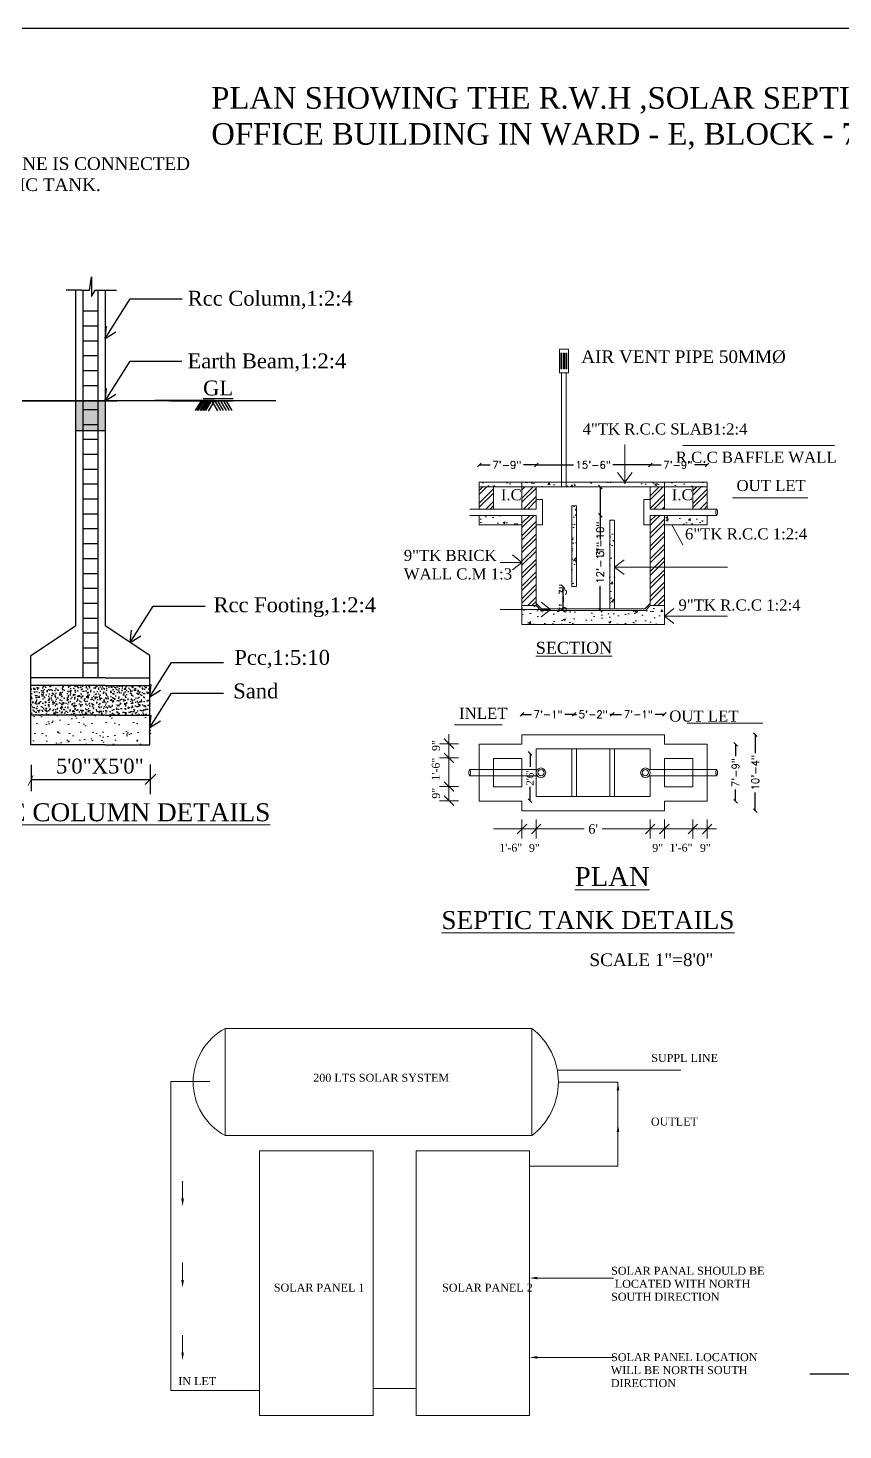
# Model space of a CAD drawing. Header units: metres. Extents: x 3520 to 17931, y 2577 to 6638.
# Drawn here: x 14519 to 15849, y 4352 to 6638 of the extents above; entities that cross this region are included whole.
import ezdxf

# ---------------------------------------------------------------- set-up
doc = ezdxf.new("R2010")
doc.units = ezdxf.units.M
doc.header["$MEASUREMENT"] = 0
doc.styles.add('ANAND', font='times.ttf')
doc.styles.get("Standard").update_dxf_attribs({"font": 'times.ttf'})
doc.styles.add('style106', font='romans.shx', dxfattribs={"height": 12})
doc.dimstyles.get("Standard").update_dxf_attribs({"dimtxt": 0.23, "dimasz": 0.18, "dimexe": 0.18, "dimexo": 0.0625, "dimgap": 0.09, "dimtad": 0, "dimzin": 0, "dimdsep": 46, "dimtxsty": 'Standard', "dimblk": 'OBLIQUE', "dimcen": 0.09, "dimse1": 1, "dimse2": 1, "dimadec": 0, "dimazin": 0, "dimtfac": 1, "dimtofl": 0, "dimtmove": 0, "dimatfit": 3, "dimldrblk": 'OBLIQUE', "dimfxl": 0, "dimtolj": 1, "dimtzin": 0, "dimarcsym": 0})
pattern_1 = [(50, (4726.293, 366.374), (37.03752, -3.24036), [3.87281, -42.60094]), (355, (4726.293, 366.374), (-7.16477, 38.84132), [3.09825, -34.08075]), (100.4514, (4729.38, 366.104), (29.87278, 35.60093), [3.29138, -36.20523]), (46.1842, (4726.293, 376.7), (55.10966, -8.54699), [5.80922, -63.9014]), (96.6356, (4730.886, 375.99), (48.26365, 50.301), [4.93708, -54.30783]), (351.1842, (4726.293, 376.7), (48.2636, 50.30105), [4.64737, -51.12112]), (21, (4731.457, 374.12), (30.82279, -20.79023), [3.87281, -42.60094]), (326, (4731.457, 374.12), (12.5642, 37.44494), [3.09825, -34.08075]), (71.4514, (4734.025, 372.387), (43.387, 16.65467), [3.29138, -36.20523]), (37.5, (4726.293, 366.374), (0.627905, 17.189806), [0, -33.66765, 0, -34.597125, 0, -34.209844]), (7.5, (4726.293, 366.374), (13.584253, 20.366435), [0, -19.725525, 0, -32.893087, 0, -13.03847]), (327.5, (4714.778, 366.374), (27.565256, -1.164677), [0, -12.909375, 0, -40.27725, 0, -53.444812]), (317.5, (4709.614, 366.374), (30.114276, 5.16917), [0, -16.78219, 0, -26.748225, 0, -37.95356])]

# ---------------------------------------------------------------- blocks, each defined once
blk = doc.blocks.new('_Oblique')
at = {"color": 0, "linetype": 'ByBlock', "lineweight": -2}
blk.add_line((-0.5, -0.5), (0.5, 0.5), dxfattribs=at)
blk = doc.blocks.new('*D8')
at = {"color": 7, "lineweight": -2, "ltscale": 0.125}
for p, q in [((15325, 5518.8), (15340.4, 5518.8)), ((15410.2, 5518.8), (15394.9, 5518.8))]:
    blk.add_line(p, q, dxfattribs=at)
at = {"layer": 'Defpoints', "color": 0, "ltscale": 0.125}
for p in [(15410.2, 5518.8), (15325, 5470), (15410.2, 5471)]:
    blk.add_point(p, dxfattribs=at)
at = {"color": 7, "lineweight": -2, "ltscale": 0.125, "xscale": 6, "yscale": 6, "zscale": 6, "rotation": 180}
blk.add_blockref('_Oblique', (15325, 5518.8), dxfattribs=at)
at = {"color": 7, "lineweight": -2, "ltscale": 0.125, "xscale": 6, "yscale": 6, "zscale": 6}
blk.add_blockref('_Oblique', (15410.2, 5518.8), dxfattribs=at)
at = {"color": 0, "lineweight": 20, "ltscale": 0.125, "insert": (15367.6, 5518.8), "char_height": 12, "attachment_point": 5, "style": 'style106'}
blk.add_mtext('\\A1;7\'-1"', dxfattribs=at)
blk = doc.blocks.new('*D9')
at = {"color": 7, "lineweight": -2, "ltscale": 0.125}
for p, q in [((15338.2, 5455.4), (15338.2, 5433)), ((15338.2, 5378), (15338.2, 5400.4))]:
    blk.add_line(p, q, dxfattribs=at)
at = {"layer": 'Defpoints', "color": 0, "ltscale": 0.125}
for p in [(15291.7, 5455.4), (15338.2, 5455.4), (15291.7, 5378)]:
    blk.add_point(p, dxfattribs=at)
at = {"color": 7, "lineweight": -2, "ltscale": 0.125, "xscale": 6, "yscale": 6, "zscale": 6}
for p, rotation in [((15338.2, 5455.4), 90), ((15338.2, 5378), 270)]:
    blk.add_blockref('_Oblique', p, dxfattribs=dict(at, rotation=rotation))
at = {"color": 0, "lineweight": 20, "ltscale": 0.125, "insert": (15338.2, 5416.7), "char_height": 12, "attachment_point": 5, "rotation": 90, "style": 'style106'}
blk.add_mtext('\\A1;{\\fTimes New Roman|b0|i0|c0|p18;2\'6"}', dxfattribs=at)
blk = doc.blocks.new('*D10')
at = {"color": 7, "lineweight": -2}
for p, q in [((15673.6, 5470), (15673.6, 5450.8)), ((15673.6, 5377.1), (15673.6, 5396.3))]:
    blk.add_line(p, q, dxfattribs=at)
at = {"layer": 'Defpoints', "color": 0}
for p in [(15627.1, 5470), (15673.6, 5470), (15627.1, 5377.1)]:
    blk.add_point(p, dxfattribs=at)
at = {"color": 7, "lineweight": -2, "xscale": 6, "yscale": 6, "zscale": 6}
for p, rotation in [((15673.6, 5470), 90), ((15673.6, 5377.1), 270)]:
    blk.add_blockref('_Oblique', p, dxfattribs=dict(at, rotation=rotation))
at = {"color": 0, "lineweight": 20, "insert": (15673.6, 5423.6), "char_height": 12, "attachment_point": 5, "rotation": 90, "style": 'style106'}
blk.add_mtext('\\A1;7\'-9"', dxfattribs=at)
blk = doc.blocks.new('*D11')
at = {"color": 7, "lineweight": -2, "ltscale": 0.125}
for p, q in [((15705.7, 5485.5), (15705.7, 5455.7)), ((15705.7, 5361.6), (15705.7, 5391.4))]:
    blk.add_line(p, q, dxfattribs=at)
at = {"layer": 'Defpoints', "color": 0, "ltscale": 0.125}
for p in [(15663.7, 5485.5), (15705.7, 5485.5), (15659.3, 5361.6)]:
    blk.add_point(p, dxfattribs=at)
at = {"color": 7, "lineweight": -2, "ltscale": 0.125, "xscale": 6, "yscale": 6, "zscale": 6}
for p, rotation in [((15705.7, 5485.5), 90), ((15705.7, 5361.6), 270)]:
    blk.add_blockref('_Oblique', p, dxfattribs=dict(at, rotation=rotation))
at = {"color": 0, "lineweight": 20, "ltscale": 0.125, "insert": (15705.7, 5423.6), "char_height": 12, "attachment_point": 5, "rotation": 90, "style": 'style106'}
blk.add_mtext('\\A1;10\'-4"', dxfattribs=at)
blk = doc.blocks.new('*D12')
at = {"color": 7, "lineweight": -2, "ltscale": 0.125}
for p, q in [((15472.2, 5518.8), (15487.5, 5518.8)), ((15557.4, 5518.8), (15542.1, 5518.8))]:
    blk.add_line(p, q, dxfattribs=at)
at = {"layer": 'Defpoints', "color": 0, "ltscale": 0.125}
for p in [(15557.4, 5518.8), (15472.2, 5471), (15557.4, 5470)]:
    blk.add_point(p, dxfattribs=at)
at = {"color": 7, "lineweight": -2, "ltscale": 0.125, "xscale": 6, "yscale": 6, "zscale": 6, "rotation": 180}
blk.add_blockref('_Oblique', (15472.2, 5518.8), dxfattribs=at)
at = {"color": 7, "lineweight": -2, "ltscale": 0.125, "xscale": 6, "yscale": 6, "zscale": 6}
blk.add_blockref('_Oblique', (15557.4, 5518.8), dxfattribs=at)
at = {"color": 0, "lineweight": 20, "ltscale": 0.125, "insert": (15514.8, 5518.8), "char_height": 12, "attachment_point": 5, "style": 'style106'}
blk.add_mtext('\\A1;7\'-1"', dxfattribs=at)
blk = doc.blocks.new('*D13')
at = {"color": 7, "lineweight": -2, "ltscale": 0.125}
for p, q in [((15410.2, 5518.8), (15413.9, 5518.8)), ((15472.2, 5518.8), (15468.5, 5518.8))]:
    blk.add_line(p, q, dxfattribs=at)
at = {"layer": 'Defpoints', "color": 0, "ltscale": 0.125}
for p in [(15472.2, 5518.8), (15410.2, 5471), (15472.2, 5471)]:
    blk.add_point(p, dxfattribs=at)
at = {"color": 7, "lineweight": -2, "ltscale": 0.125, "xscale": 6, "yscale": 6, "zscale": 6, "rotation": 180}
blk.add_blockref('_Oblique', (15410.2, 5518.8), dxfattribs=at)
at = {"color": 7, "lineweight": -2, "ltscale": 0.125, "xscale": 6, "yscale": 6, "zscale": 6}
blk.add_blockref('_Oblique', (15472.2, 5518.8), dxfattribs=at)
at = {"color": 0, "lineweight": 20, "ltscale": 0.125, "insert": (15441.2, 5518.8), "char_height": 12, "attachment_point": 5, "style": 'style106'}
blk.add_mtext('\\A1;5\'-2"', dxfattribs=at)
blk = doc.blocks.new('*D14')
at = {"color": 7, "lineweight": -2}
for p, q in [((15452.7, 5843.4), (15452.7, 5803.8)), ((15452.7, 5688.4), (15452.7, 5728))]:
    blk.add_line(p, q, dxfattribs=at)
at = {"layer": 'Defpoints', "color": 0}
for p in [(15500.5, 5843.4), (15452.7, 5688.4), (15500.5, 5688.4)]:
    blk.add_point(p, dxfattribs=at)
at = {"color": 7, "lineweight": -2, "xscale": 6, "yscale": 6, "zscale": 6}
for p, rotation in [((15452.7, 5843.4), 90), ((15452.7, 5688.4), 270)]:
    blk.add_blockref('_Oblique', p, dxfattribs=dict(at, rotation=rotation))
at = {"color": 0, "lineweight": 20, "insert": (15452.7, 5765.9), "char_height": 12, "attachment_point": 5, "rotation": 90, "style": 'style106'}
blk.add_mtext('\\A1;12\'-11"', dxfattribs=at)
blk = doc.blocks.new('*D15')
at = {"color": 7, "lineweight": -2}
blk.add_line((15391.9, 5727.2), (15391.9, 5688.4), dxfattribs=at)
at = {"layer": 'Defpoints', "color": 0}
for p in [(15433.3, 5727.2), (15391.9, 5688.4), (15433.3, 5688.4)]:
    blk.add_point(p, dxfattribs=at)
at = {"color": 7, "lineweight": -2, "xscale": 6, "yscale": 6, "zscale": 6}
for p, rotation in [((15391.9, 5727.2), 90), ((15391.9, 5688.4), 270)]:
    blk.add_blockref('_Oblique', p, dxfattribs=dict(at, rotation=rotation))
at = {"color": 0, "lineweight": 20, "insert": (15391.9, 5707.8), "char_height": 12, "attachment_point": 5, "rotation": 90, "style": 'style106'}
blk.add_mtext('\\A1;3\'-3"', dxfattribs=at)
blk = doc.blocks.new('*D16')
at = {"color": 7, "lineweight": -2}
for p, q in [((15348.3, 5925.7), (15409.1, 5925.7)), ((15534.2, 5925.7), (15473.4, 5925.7))]:
    blk.add_line(p, q, dxfattribs=at)
at = {"layer": 'Defpoints', "color": 0}
for p in [(15348.3, 5925.7), (15348.3, 5880.4), (15534.2, 5880.8)]:
    blk.add_point(p, dxfattribs=at)
at = {"color": 7, "lineweight": -2, "xscale": 6, "yscale": 6, "zscale": 6, "rotation": 180}
blk.add_blockref('_Oblique', (15348.3, 5925.7), dxfattribs=at)
at = {"color": 7, "lineweight": -2, "xscale": 6, "yscale": 6, "zscale": 6}
blk.add_blockref('_Oblique', (15534.2, 5925.7), dxfattribs=at)
at = {"color": 0, "lineweight": 20, "insert": (15441.2, 5925.7), "char_height": 12, "attachment_point": 5, "style": 'style106'}
blk.add_mtext('\\A1;15\'-6"', dxfattribs=at)
blk = doc.blocks.new('*D17')
at = {"color": 7, "lineweight": -2}
for p, q in [((15255.3, 5925.7), (15273.1, 5925.7)), ((15348.3, 5925.7), (15327.7, 5925.7))]:
    blk.add_line(p, q, dxfattribs=at)
at = {"layer": 'Defpoints', "color": 0}
for p in [(15348.3, 5925.7), (15255.3, 5880.4), (15348.3, 5880.4)]:
    blk.add_point(p, dxfattribs=at)
at = {"color": 7, "lineweight": -2, "xscale": 6, "yscale": 6, "zscale": 6, "rotation": 180}
blk.add_blockref('_Oblique', (15255.3, 5925.7), dxfattribs=at)
at = {"color": 7, "lineweight": -2, "xscale": 6, "yscale": 6, "zscale": 6}
blk.add_blockref('_Oblique', (15348.3, 5925.7), dxfattribs=at)
at = {"color": 0, "lineweight": 20, "insert": (15300.4, 5925.7), "char_height": 12, "attachment_point": 5, "style": 'style106'}
blk.add_mtext('\\A1;7\'-9"', dxfattribs=at)
blk = doc.blocks.new('*D18')
at = {"color": 7, "lineweight": -2}
for p, q in [((15452.7, 5889.8), (15452.7, 5843.4)), ((15452.7, 5843.4), (15452.7, 5837.4))]:
    blk.add_line(p, q, dxfattribs=at)
at = {"layer": 'Defpoints', "color": 0}
for p in [(15500.5, 5889.8), (15452.7, 5843.4), (15500.5, 5843.4)]:
    blk.add_point(p, dxfattribs=at)
at = {"color": 7, "lineweight": -2, "xscale": 6, "yscale": 6, "zscale": 6}
for p, rotation in [((15452.7, 5889.8), 90), ((15452.7, 5843.4), 270)]:
    blk.add_blockref('_Oblique', p, dxfattribs=dict(at, rotation=rotation))
at = {"color": 0, "lineweight": 20, "insert": (15452.7, 5804.4), "char_height": 12, "attachment_point": 5, "rotation": 90, "style": 'style106'}
blk.add_mtext('\\A1;3\'-10"', dxfattribs=at)
blk = doc.blocks.new('*D19')
at = {"color": 7, "lineweight": -2}
for p, q in [((15534.2, 5925.7), (15551.9, 5925.7)), ((15627.1, 5925.7), (15606.5, 5925.7))]:
    blk.add_line(p, q, dxfattribs=at)
at = {"layer": 'Defpoints', "color": 0}
for p in [(15627.1, 5925.7), (15534.2, 5880.4), (15627.1, 5880.4)]:
    blk.add_point(p, dxfattribs=at)
at = {"color": 7, "lineweight": -2, "xscale": 6, "yscale": 6, "zscale": 6, "rotation": 180}
blk.add_blockref('_Oblique', (15534.2, 5925.7), dxfattribs=at)
at = {"color": 7, "lineweight": -2, "xscale": 6, "yscale": 6, "zscale": 6}
blk.add_blockref('_Oblique', (15627.1, 5925.7), dxfattribs=at)
at = {"color": 0, "lineweight": 20, "insert": (15579.2, 5925.7), "char_height": 12, "attachment_point": 5, "style": 'style106'}
blk.add_mtext('\\A1;7\'-9"', dxfattribs=at)
blk = doc.blocks.new('A$C139554D6')
at = {"color": 7, "linetype": 'Continuous', "lineweight": 25}
for q in [(0, 8.4), (96, 8.4)]:
    blk.add_line((48, 8.4), q, dxfattribs=at)
at = {"linetype": 'Continuous'}
for p, q in [((38.7, 8.4), (33.9, 0.4)), ((41, 8.4), (36.2, 0.4)), ((43.3, 8.4), (38.5, 0.4)), ((45.7, 8.4), (40.9, 0.4)), ((48, 8.4), (43, 0)), ((45.7, 8.4), (50.6, 0.1)), ((48, 8.4), (52.8, 0.4)), ((50.3, 8.4), (55.1, 0.4)), ((52.7, 8.4), (57.5, 0.4)), ((55, 8.4), (59.8, 0.4)), ((57.3, 8.4), (62.1, 0.4))]:
    blk.add_line(p, q, dxfattribs=at)
at = {"color": 6}
blk.add_text('%%UGL', height=12, dxfattribs=at).set_placement((38.9, 12.6))

msp = doc.modelspace()

# ---------------------------------------------------------------- hatches: boundary and pattern name
at = {"linetype": 'Continuous'}
msp.add_hatch(color=0, dxfattribs=at).paths.add_polyline_path([(14596.69, 5981.809), (14645.29, 5981.809), (14645.29, 6030.436), (14596.69, 6030.436)])
at = {"lineweight": 20}
h = msp.add_hatch(dxfattribs=at)
h.set_pattern_fill('AR-CONC', color=0, scale=5.16375, style=0)
h.set_pattern_definition(pattern_1)
h.paths.add_polyline_path([(15557.41, 5696.189), (15534.173, 5696.189), (15526.427, 5688.443), (15356.023, 5688.443), (15354.717, 5689.749), (15325.041, 5689.749), (15325.041, 5665.206), (15557.41, 5665.206)])
h.paths.add_polyline_path([(15348.278, 5696.189), (15325.041, 5696.189), (15325.041, 5689.749), (15354.717, 5689.749)], flags=17)
h.paths.add_polyline_path([(15325.041, 5843.355), (15255.33, 5843.355), (15255.33, 5827.864), (15325.041, 5827.864)])
h.paths.add_polyline_path([(15414.116, 5858.847), (15406.37, 5858.847), (15406.37, 5727.171), (15414.116, 5727.171)])
h.paths.add_polyline_path([(15476.081, 5835.61), (15468.335, 5835.61), (15468.335, 5691.025), (15476.081, 5691.025)])
h.paths.add_polyline_path([(15557.41, 5897.575), (15397.333, 5897.575), (15397.333, 5889.829), (15557.41, 5889.829)])
h.paths.add_polyline_path([(15627.12, 5897.575), (15557.41, 5897.575), (15557.41, 5889.829), (15627.12, 5889.829)])
h.paths.add_polyline_path([(15325.041, 5897.575), (15255.33, 5897.575), (15255.33, 5889.829), (15325.041, 5889.829)])
h.paths.add_polyline_path([(15389.588, 5897.575), (15325.041, 5897.575), (15325.041, 5889.829), (15389.588, 5889.829)])
h = msp.add_hatch(dxfattribs=at)
h.set_pattern_fill('ANSI32', color=0, scale=38.728125, style=0)
h.set_pattern_definition([(45, (4726.293, 366.374), (-10.269345, 10.269345), []), (45, (4733.14, 366.374), (-10.269345, 10.269345), [])])
h.paths.add_polyline_path([(15557.41, 5758.732), (15534.173, 5758.732), (15534.173, 5696.189), (15557.41, 5696.189)])
h.paths.add_polyline_path([(15557.41, 5843.355), (15534.173, 5843.355), (15534.173, 5758.732), (15557.41, 5758.732)])
h.paths.add_polyline_path([(15534.173, 5853.683), (15557.41, 5853.683), (15557.41, 5889.829), (15534.173, 5889.829)])
h.paths.add_polyline_path([(15603.883, 5853.683), (15627.12, 5853.683), (15627.12, 5889.829), (15603.883, 5889.829)])
h.paths.add_polyline_path([(15325.041, 5853.683), (15348.278, 5853.683), (15348.278, 5889.829), (15325.041, 5889.829)])
h.paths.add_polyline_path([(15348.278, 5843.355), (15325.041, 5843.355), (15325.041, 5696.189), (15348.278, 5696.189)])
h.paths.add_polyline_path([(15255.33, 5853.683), (15278.567, 5853.683), (15278.567, 5889.829), (15255.33, 5889.829)])
h = msp.add_hatch(dxfattribs=at)
h.set_pattern_fill('AR-CONC', color=0, scale=5.16375, style=0)
h.set_pattern_definition(pattern_1)
h.paths.add_polyline_path([(15557.41, 5843.355), (15557.41, 5827.864), (15627.12, 5827.864), (15627.12, 5843.355)])
at = {"linetype": 'ByBlock', "lineweight": -2}
h = msp.add_hatch(dxfattribs=at)
h.set_pattern_fill('AR-CONC', color=0, scale=2.025, style=0)
h.set_pattern_definition([(50, (-16961.897, -39165.702), (14.5245187, -1.2707307), [1.51875, -16.70625]), (355, (-16961.897, -39165.702), (-2.8097145, 15.2318907), [1.215, -13.365]), (100.4514, (-16960.687, -39165.808), (11.714815, 13.9611507), [1.290739, -14.1981278]), (46.1842, (-16961.897, -39161.652), (21.611631, -3.35176), [2.278125, -25.059375]), (96.6356, (-16960.096, -39161.932), (18.92692, 19.725887), [1.936108, -21.297188]), (351.1842, (-16961.897, -39161.652), (18.926904, 19.725902), [1.8225, -20.0475]), (21, (-16959.872, -39162.665), (12.0873678, -8.1530325), [1.51875, -16.70625]), (326, (-16959.872, -39162.665), (4.9271355, 14.6842884), [1.215, -13.365]), (71.4514, (-16958.865, -39163.344), (17.0145082, 6.5312426), [1.290739, -14.1981278]), (37.5, (-16961.897, -39165.7023), (0.24623707, 6.74110054), [0, -13.203, 0, -13.5675, 0, -13.415625]), (7.5, (-16961.897, -39165.702), (5.3271581, 7.9868372), [0, -7.7355, 0, -12.89925, 0, -5.113125]), (327.5, (-16966.413, -39165.7023), (10.80990433, -0.45673615), [0, -5.0625, 0, -15.795, 0, -20.95875]), (317.5, (-16968.438, -39165.702), (11.80952, 2.0271259), [0, -6.58125, 0, -10.4895, 0, -14.88375])])
h.paths.add_polyline_path([(14718.426, 5517.409), (14718.426, 5566.009), (14560.476, 5566.009), (14524.026, 5566.009), (14524.026, 5517.409), (14560.476, 5517.409)])
at = {"linetype": 'Continuous', "lineweight": 20}
h = msp.add_hatch(dxfattribs=at)
h.set_pattern_fill('AR-SAND', color=0, scale=14.175, style=0)
h.set_pattern_definition([(37.5, (-17090.612, -39214.242), (-0.892931, 27.312727), [0, -21.546, 0, -24.0975, 0, -23.034375]), (7.5, (-17090.612, -39214.242), (25.086585, 40.00392), [0, -11.6235, 0, -19.41975, 0, -7.441875]), (327.5, (-17108.047, -39214.242), (44.142961, 0.080217), [0, -7.0875, 0, -25.515, 0, -33.31125]), (317.5, (-17108.047, -39214.242), (42.611845, 12.44105), [0, -3.54375, 0, -16.7265, 0, -19.13625])])
h.paths.add_polyline_path([(14564.349, 5517.409), (14527.899, 5517.409), (14527.899, 5468.809), (14722.299, 5468.809), (14722.299, 5517.409)])

# ---------------------------------------------------------------- linework, layer by layer
at = {"color": 0, "linetype": 'ByBlock', "lineweight": -2}
for p, q in [((14619.714, 6210.444), (14622.917, 6232.589)), ((14622.917, 6232.589), (14622.917, 6200.289)), ((14605.908, 6210.444), (14602.114, 6210.444)), ((14605.908, 6210.444), (14619.714, 6210.444)), ((14619.714, 6210.444), (14619.714, 6210.444)), ((14622.917, 6200.289), (14628.751, 6210.444)), ((14628.751, 6210.444), (14649.819, 6210.444)), ((14350.83, 6030.436), (14531.878, 6030.436)), ((14749.96, 6030.436), (14853.235, 6030.436)), ((14524.638, 5412.712), (14719.038, 5412.712))]:
    msp.add_line(p, q, dxfattribs=at)
at = {"color": 0, "linetype": 'Continuous'}
for p, q in [((14602.114, 6210.444), (14581.366, 6210.444)), ((14596.69, 6210.444), (14596.69, 5663.209)), ((14608.84, 6210.444), (14608.84, 5796.859)), ((14633.14, 6210.444), (14633.14, 5796.859)), ((14645.29, 6210.444), (14645.29, 5663.209)), ((14649.819, 6210.444), (14663.878, 6210.444)), ((14633.14, 6176.236), (14608.84, 6176.236)), ((14633.14, 6176.236), (14608.84, 6176.236)), ((14645.29, 6131.99), (14686.123, 6196.788)), ((14686.123, 6196.788), (14770.832, 6196.788)), ((14633.14, 6151.936), (14608.84, 6151.936)), ((14645.29, 6131.99), (14647.465, 6152.091)), ((14645.29, 6131.99), (14662.711, 6142.626)), ((14633.14, 6127.636), (14608.84, 6127.636)), ((14633.14, 6127.636), (14608.84, 6127.636)), ((14633.14, 6127.636), (14608.84, 6127.636)), ((14633.14, 6103.336), (14608.84, 6103.336)), ((14645.29, 6030.436), (14685.801, 6094.723)), ((14685.801, 6094.723), (14770.51, 6094.723)), ((14633.14, 6079.036), (14608.84, 6079.036)), ((14633.14, 6054.736), (14608.84, 6054.736)), ((14645.29, 6030.436), (14647.465, 6050.537)), ((14645.29, 6030.436), (14662.711, 6041.072)), ((14923.716, 6030.436), (14302.31, 6030.436)), ((14633.14, 6030.436), (14608.84, 6030.436)), ((14633.14, 6015.559), (14608.84, 6015.559)), ((14801.597, 6030.436), (14791.888, 6014.166)), ((14806.314, 6030.436), (14796.604, 6014.166)), ((14811.03, 6030.436), (14801.32, 6014.166)), ((14801.597, 6030.436), (14844.055, 6030.436)), ((14815.746, 6030.436), (14806.037, 6014.166)), ((14633.14, 5991.259), (14608.84, 5991.259)), ((14633.14, 5991.259), (14608.84, 5991.259)), ((14596.69, 5981.809), (14645.29, 5981.809)), ((14633.14, 5966.959), (14608.84, 5966.959)), ((14633.14, 5942.659), (14608.84, 5942.659)), ((14633.14, 5942.659), (14608.84, 5942.659)), ((14633.14, 5918.359), (14608.84, 5918.359)), ((14633.14, 5894.059), (14608.84, 5894.059)), ((14633.14, 5894.059), (14608.84, 5894.059)), ((14633.14, 5894.059), (14608.84, 5894.059)), ((14633.14, 5869.759), (14608.84, 5869.759)), ((14633.14, 5845.459), (14608.84, 5845.459)), ((14633.14, 5821.159), (14608.84, 5821.159)), ((14608.84, 5808.982), (14608.84, 5578.159)), ((14633.14, 5808.982), (14633.14, 5578.159)), ((14633.14, 5796.859), (14608.84, 5796.859)), ((14633.14, 5772.559), (14608.84, 5772.559)), ((14633.14, 5748.259), (14608.84, 5748.259)), ((14633.14, 5748.259), (14608.84, 5748.259)), ((14633.14, 5723.959), (14608.84, 5723.959)), ((14633.14, 5699.659), (14608.84, 5699.659)), ((14686.092, 5636.007), (14723.494, 5695.361)), ((14723.494, 5695.361), (14808.204, 5695.361)), ((14633.14, 5675.359), (14608.84, 5675.359)), ((14523.79, 5614.609), (14596.69, 5663.209)), ((14633.14, 5651.059), (14608.84, 5651.059)), ((14718.19, 5614.609), (14645.29, 5663.209)), ((14686.092, 5636.007), (14688.267, 5656.108)), ((14633.14, 5626.759), (14608.84, 5626.759)), ((14686.092, 5636.007), (14703.513, 5646.643)), ((14523.79, 5468.809), (14523.79, 5614.609)), ((14718.19, 5468.809), (14718.19, 5614.609)), ((14718.19, 5547.391), (14753.392, 5603.254)), ((14753.392, 5603.254), (14838.101, 5603.254)), ((14633.14, 5602.459), (14608.84, 5602.459)), ((14596.69, 5578.159), (14523.79, 5578.159)), ((14596.69, 5566.009), (14523.79, 5566.009)), ((14645.29, 5578.159), (14596.69, 5578.159)), ((14645.29, 5566.009), (14596.69, 5566.009)), ((14645.29, 5578.159), (14718.19, 5578.159)), ((14645.29, 5566.009), (14718.19, 5566.009)), ((14718.19, 5547.391), (14720.365, 5567.492)), ((14718.19, 5547.391), (14735.611, 5558.028)), ((14718.19, 5497.603), (14753.392, 5553.466)), ((14753.392, 5553.466), (14838.101, 5553.466)), ((14596.69, 5517.409), (14523.79, 5517.409)), ((14645.29, 5517.409), (14596.69, 5517.409)), ((14645.29, 5517.409), (14718.19, 5517.409)), ((14718.19, 5497.603), (14720.365, 5517.704)), ((14718.19, 5497.603), (14735.611, 5508.24)), ((14596.69, 5468.809), (14523.79, 5468.809)), ((14645.29, 5468.809), (14596.69, 5468.809)), ((14645.29, 5468.809), (14718.19, 5468.809)), ((14524.57, 5436.333), (14524.57, 5393.581)), ((14719.038, 5388.412), (14719.038, 5437.012))]:
    msp.add_line(p, q, dxfattribs=at)
at = {"color": 0, "lineweight": 20}
for p, q in [((15386.199, 6114.452), (15386.199, 6075.724)), ((15386.199, 6114.452), (15400.722, 6114.452)), ((15388.62, 6107.998), (15390.233, 6107.998)), ((15388.62, 6082.179), (15388.62, 6107.998)), ((15390.233, 6082.179), (15390.233, 6107.998)), ((15392.654, 6107.998), (15394.267, 6107.998)), ((15392.654, 6082.179), (15392.654, 6107.998)), ((15394.267, 6082.179), (15394.267, 6107.998)), ((15396.688, 6107.998), (15398.302, 6107.998)), ((15396.688, 6082.179), (15396.688, 6107.998)), ((15398.302, 6082.179), (15398.302, 6107.998)), ((15400.722, 6114.452), (15400.722, 6075.724)), ((15386.199, 6075.724), (15400.722, 6075.724)), ((15388.62, 6082.179), (15390.233, 6082.179)), ((15389.588, 6075.724), (15389.588, 5889.829)), ((15392.654, 6082.179), (15394.267, 6082.179)), ((15396.688, 6082.179), (15398.302, 6082.179)), ((15397.333, 6075.724), (15397.333, 5889.829)), ((15492.751, 5897.575), (15492.751, 5958.843)), ((15627.12, 5897.575), (15255.33, 5897.575)), ((15255.33, 5897.575), (15255.33, 5853.683)), ((15627.12, 5889.829), (15255.33, 5889.829)), ((15278.567, 5889.829), (15278.567, 5853.683)), ((15325.041, 5897.575), (15325.041, 5853.683)), ((15348.278, 5889.829), (15348.278, 5853.683)), ((15358.605, 5889.829), (15366.351, 5889.829)), ((15534.173, 5889.829), (15534.173, 5853.683)), ((15557.41, 5897.575), (15557.41, 5853.683)), ((15603.883, 5889.829), (15603.883, 5853.683)), ((15627.12, 5897.575), (15627.12, 5853.683)), ((15358.605, 5869.174), (15348.278, 5869.174)), ((15358.605, 5869.174), (15358.605, 5827.864)), ((15406.37, 5727.171), (15406.37, 5858.847)), ((15406.37, 5858.847), (15414.116, 5858.847)), ((15414.116, 5727.171), (15414.116, 5858.847)), ((15534.173, 5869.174), (15523.845, 5869.174)), ((15523.845, 5869.174), (15523.845, 5827.864)), ((15348.278, 5853.683), (15239.839, 5853.683)), ((15348.278, 5843.355), (15239.839, 5843.355)), ((15255.33, 5843.355), (15255.33, 5827.864)), ((15325.041, 5843.355), (15325.041, 5665.206)), ((15348.278, 5843.355), (15348.278, 5696.189)), ((15468.335, 5691.025), (15468.335, 5835.61)), ((15468.335, 5835.61), (15476.081, 5835.61)), ((15476.081, 5691.025), (15476.081, 5835.61)), ((15642.612, 5853.683), (15534.173, 5853.683)), ((15534.173, 5843.355), (15534.173, 5696.189)), ((15642.612, 5843.355), (15534.173, 5843.355)), ((15557.41, 5843.355), (15557.41, 5665.206)), ((15627.12, 5843.355), (15627.12, 5827.864)), ((15325.041, 5827.864), (15255.33, 5827.864)), ((15358.605, 5827.864), (15348.278, 5827.864)), ((15523.845, 5827.864), (15534.173, 5827.864)), ((15627.12, 5827.864), (15557.41, 5827.864)), ((15587.543, 5795.213), (15569.785, 5827.864)), ((15289.781, 5766.729), (15325.041, 5766.729)), ((15660.5, 5758.732), (15476.081, 5758.732)), ((15406.37, 5727.171), (15414.116, 5727.171)), ((15348.278, 5696.189), (15325.041, 5696.189)), ((15357.093, 5691.025), (15348.278, 5699.84)), ((15356.023, 5688.443), (15348.278, 5696.189)), ((15525.358, 5691.025), (15534.173, 5699.84)), ((15526.427, 5688.443), (15534.173, 5696.189)), ((15557.41, 5696.189), (15534.173, 5696.189)), ((15371.875, 5689.749), (15289.781, 5689.749)), ((15526.427, 5688.443), (15356.023, 5688.443)), ((15525.358, 5691.025), (15357.093, 5691.025)), ((15660.5, 5679.204), (15557.41, 5679.204)), ((15557.41, 5665.206), (15325.041, 5665.206)), ((15325.041, 5470.027), (15255.33, 5470.027)), ((15255.33, 5470.027), (15255.33, 5377.079)), ((15325.041, 5485.518), (15557.41, 5485.518)), ((15325.041, 5470.027), (15325.041, 5485.518)), ((15557.41, 5470.027), (15557.41, 5485.518)), ((15627.12, 5470.027), (15557.41, 5470.027)), ((15627.12, 5470.027), (15627.12, 5377.079)), ((15325.041, 5446.79), (15278.567, 5446.79)), ((15278.567, 5446.79), (15278.567, 5400.316)), ((15325.041, 5446.79), (15325.041, 5400.316)), ((15348.278, 5384.825), (15348.278, 5462.281)), ((15348.278, 5462.281), (15534.173, 5462.281)), ((15406.37, 5384.825), (15406.37, 5462.281)), ((15406.37, 5462.281), (15414.116, 5462.281)), ((15414.116, 5384.825), (15414.116, 5462.281)), ((15468.335, 5384.825), (15468.335, 5462.281)), ((15476.081, 5384.825), (15476.081, 5462.281)), ((15534.173, 5428.717), (15534.173, 5462.281)), ((15557.41, 5446.79), (15557.41, 5400.316)), ((15603.883, 5446.79), (15557.41, 5446.79)), ((15603.883, 5446.79), (15603.883, 5400.316)), ((15239.839, 5428.717), (15255.33, 5428.717)), ((15255.33, 5428.717), (15278.567, 5428.717)), ((15278.567, 5428.717), (15325.041, 5428.717)), ((15278.567, 5413.225), (15278.567, 5423.553)), ((15325.041, 5428.717), (15348.278, 5428.717)), ((15348.278, 5428.717), (15350.25, 5428.717)), ((15534.173, 5428.717), (15532.189, 5428.717)), ((15534.173, 5428.717), (15557.41, 5428.717)), ((15603.883, 5428.717), (15557.41, 5428.717)), ((15603.883, 5428.717), (15627.12, 5428.717)), ((15603.883, 5413.225), (15603.883, 5423.553)), ((15642.612, 5428.717), (15627.12, 5428.717)), ((15239.839, 5418.389), (15255.33, 5418.389)), ((15255.33, 5418.389), (15278.567, 5418.389)), ((15278.567, 5418.389), (15325.041, 5418.389)), ((15325.041, 5400.316), (15278.567, 5400.316)), ((15325.041, 5418.389), (15348.278, 5418.389)), ((15348.278, 5418.389), (15350.25, 5418.389)), ((15534.173, 5418.389), (15532.189, 5418.389)), ((15534.173, 5418.389), (15557.41, 5418.389)), ((15534.173, 5384.825), (15534.173, 5418.389)), ((15603.883, 5418.389), (15557.41, 5418.389)), ((15603.883, 5400.316), (15557.41, 5400.316)), ((15603.883, 5418.389), (15627.12, 5418.389)), ((15642.612, 5418.389), (15627.12, 5418.389)), ((15325.041, 5377.079), (15255.33, 5377.079)), ((15325.041, 5377.079), (15325.041, 5361.588)), ((15348.278, 5384.825), (15534.173, 5384.825)), ((15627.12, 5377.079), (15557.41, 5377.079)), ((15557.41, 5377.079), (15557.41, 5361.588)), ((15325.041, 5361.588), (15557.41, 5361.588)), ((14841.048, 5006.47), (15340.976, 5006.47)), ((14841.048, 4831.635), (14841.048, 5006.47)), ((15340.976, 5006.47), (15340.976, 4831.635)), ((15340.976, 4831.635), (14841.048, 4831.635)), ((15082.166, 4807.083), (14897, 4807.083)), ((14897, 4807.083), (14897, 4375.029)), ((15082.166, 4375.029), (15082.166, 4807.083)), ((15337.507, 4807.083), (15152.341, 4807.083)), ((15152.341, 4807.083), (15152.341, 4375.029)), ((15337.507, 4375.029), (15337.507, 4807.083)), ((15082.166, 4419.092), (15152.341, 4419.092)), ((14897, 4375.029), (15082.166, 4375.029)), ((15152.341, 4375.029), (15337.507, 4375.029))]:
    msp.add_line(p, q, dxfattribs=at)
at = {"color": 0, "linetype": 'Continuous', "lineweight": 25}
for p, q in [((14302.31, 6030.436), (14665.046, 6030.436)), ((14444.285, 6030.436), (14541.485, 6030.436))]:
    msp.add_line(p, q, dxfattribs=at)
at = {"color": 0, "lineweight": 20, "ltscale": 0.125}
for p, q in [((15587.543, 5957.562), (15834.646, 5957.562)), ((15668.704, 5872.209), (15791.255, 5872.209)), ((15214.903, 5501.716), (15292.695, 5501.716)), ((15594.44, 5504.677), (15717.69, 5504.677)), ((15190.51, 5470.87), (15221.493, 5470.87)), ((15190.51, 5470.87), (15221.493, 5470.87)), ((15206.001, 5470.87), (15206.001, 5486.361)), ((15206.001, 5447.633), (15206.001, 5470.87)), ((15190.51, 5447.633), (15221.493, 5447.633)), ((15190.51, 5447.633), (15221.493, 5447.633)), ((15190.51, 5447.633), (15221.493, 5447.633)), ((15206.001, 5447.633), (15206.001, 5463.124)), ((15206.001, 5401.159), (15206.001, 5447.633)), ((15468.335, 5462.281), (15476.081, 5462.281)), ((15190.51, 5401.159), (15221.493, 5401.159)), ((15190.51, 5401.159), (15221.493, 5401.159)), ((15206.001, 5401.159), (15206.001, 5377.922)), ((15190.51, 5377.922), (15221.493, 5377.922)), ((15278.567, 5331.78), (15325.041, 5331.78)), ((15317.295, 5331.78), (15426.41, 5331.78)), ((15325.041, 5347.271), (15325.041, 5316.288)), ((15325.041, 5347.271), (15325.041, 5316.288)), ((15325.041, 5347.271), (15325.041, 5316.288)), ((15325.041, 5331.78), (15340.532, 5331.78)), ((15325.041, 5331.78), (15348.278, 5331.78)), ((15348.278, 5347.271), (15348.278, 5316.288)), ((15348.278, 5347.271), (15348.278, 5316.288)), ((15348.278, 5331.78), (15363.769, 5331.78)), ((15565.155, 5331.78), (15456.04, 5331.78)), ((15534.173, 5331.78), (15518.682, 5331.78)), ((15534.173, 5347.271), (15534.173, 5316.288)), ((15534.173, 5347.271), (15534.173, 5316.288)), ((15557.41, 5331.78), (15534.173, 5331.78)), ((15557.41, 5331.78), (15541.918, 5331.78)), ((15557.41, 5347.271), (15557.41, 5316.288)), ((15557.41, 5347.271), (15557.41, 5316.288)), ((15557.41, 5347.271), (15557.41, 5316.288)), ((15603.883, 5331.78), (15557.41, 5331.78)), ((15603.883, 5347.271), (15603.883, 5316.288)), ((15603.883, 5347.271), (15603.883, 5316.288)), ((15603.883, 5331.78), (15627.12, 5331.78)), ((15627.12, 5347.271), (15627.12, 5316.288)), ((15627.12, 5331.78), (15642.612, 5331.78))]:
    msp.add_line(p, q, dxfattribs=at)
at = {"color": 0, "linetype": 'Continuous', "lineweight": 0}
for p, q in [((14710.447, 5404.121), (14727.63, 5421.304)), ((14527.56, 5418.992), (14519.781, 5402.849))]:
    msp.add_line(p, q, dxfattribs=at)
at = {"color": 0, "lineweight": 20, "ltscale": 2000}
for p, q in [((14752.232, 4416.117), (14752.232, 4920.179)), ((14752.232, 4920.179), (14815.855, 4919.739)), ((15382.707, 4938.469), (15584.185, 4938.469)), ((15384.44, 4919.052), (15481.673, 4919.052)), ((15481.673, 4919.052), (15481.673, 4781.682)), ((15481.673, 4781.682), (15337.507, 4781.682)), ((14897, 4416.117), (14752.232, 4416.117))]:
    msp.add_line(p, q, dxfattribs=at)
at = {"color": 0, "lineweight": -3}
msp.add_line((16100.993, 4442.394), (15794.788, 4442.394), dxfattribs=at)
at = {"color": 0, "ltscale": 6}
msp.add_lwpolyline([(12746.414, 6638.259), (17930.714, 6638.259), (17930.714, 3138.32), (12746.414, 3138.32)], close=True, dxfattribs=at)
at = {"color": 0, "lineweight": 20}
for points in [[(15504.79, 5913.07), (15492.751, 5897.575), (15480.712, 5913.07)], [(15309.545, 5778.767), (15325.041, 5766.729), (15309.545, 5754.69)], [(15491.576, 5770.771), (15476.081, 5758.732), (15491.576, 5746.693)], [(15356.38, 5701.788), (15371.875, 5689.749), (15356.38, 5677.71)], [(15572.905, 5691.242), (15557.41, 5679.204), (15572.905, 5667.165)], [(15481.673, 4905.771), (15481.673, 4877.387)], [(15481.673, 4837.711), (15481.673, 4809.326)], [(14771.531, 4729.081), (14771.531, 4757.465)], [(14771.531, 4596.089), (14771.531, 4624.473)], [(15350.163, 4599.323), (15474.197, 4599.323)], [(14771.531, 4477.642), (14771.531, 4506.027)], [(15350.163, 4469.882), (15474.197, 4469.882)]]:
    msp.add_lwpolyline(points, dxfattribs=at)
msp.add_lwpolyline([(15325.041, 5470.027), (15255.33, 5470.027), (15255.33, 5470.027), (15325.041, 5470.027)], close=True, dxfattribs=at)
for centre, radius in [((15356.023, 5423.553), 7.746), ((15356.023, 5423.553), 5.164), ((15526.416, 5423.553), 7.746), ((15526.416, 5423.553), 5.164)]:
    msp.add_circle(centre, radius, dxfattribs=at)
for centre, radius, start, end in [((14888.009, 4919.052), 99.233, 118.245056, 241.754944), ((15274.798, 4919.052), 109.642, 307.126818, 52.873182)]:
    msp.add_arc(centre, radius, start, end, dxfattribs=at)
for centre in [(15642.612, 5848.519), (15642.612, 5423.553)]:
    msp.add_ellipse(centre, major_axis=(0, -5.164), ratio=0.25496844, dxfattribs=at)
at = {"color": 0, "lineweight": 20, "extrusion": (0, 0, -1)}
msp.add_ellipse((15239.839, 5423.553), major_axis=(0, -5.164), ratio=0.25496844, dxfattribs=at)
at = {"color": 0, "lineweight": 20}
for points in [[(15479.564, 4905.771), (15481.673, 4918.427), (15483.783, 4905.771)], [(15479.564, 4837.711), (15481.673, 4850.367), (15483.783, 4837.711)], [(14773.641, 4729.081), (14771.531, 4716.424), (14769.422, 4729.081)], [(15350.163, 4597.214), (15337.507, 4599.323), (15350.163, 4601.433)], [(14773.641, 4596.089), (14771.531, 4583.432), (14769.422, 4596.089)], [(14773.641, 4477.642), (14771.531, 4464.986), (14769.422, 4477.642)], [(15350.163, 4467.773), (15337.507, 4469.882), (15350.163, 4471.992)]]:
    msp.add_solid(points, dxfattribs=at)

# ---------------------------------------------------------------- block references
at = {"color": 0, "linetype": 'Continuous', "lineweight": 0, "xscale": 2.025000000019645, "yscale": 2.025000000019645, "zscale": 2.025000000019645}
msp.add_blockref('A$C139554D6', (14726.191, 6013.454), dxfattribs=at)
at = {"color": 0, "lineweight": 20, "ltscale": 0.125, "xscale": 15.49124999998821, "yscale": 15.49124999998821, "zscale": 15.49124999998821}
for p, rotation in [((15206.001, 5470.87), 270), ((15206.001, 5447.633), 90), ((15206.001, 5401.159), 270), ((15206.001, 5401.159), 90), ((15206.001, 5377.922), 270), ((15348.278, 5331.78), 180), ((15534.173, 5331.78), 180)]:
    msp.add_blockref('_Oblique', p, dxfattribs=dict(at, rotation=rotation))
for p in [(15325.041, 5331.78), (15534.173, 5331.78), (15557.41, 5331.78), (15603.883, 5331.78), (15627.12, 5331.78)]:
    msp.add_blockref('_Oblique', p, dxfattribs=at)

# ---------------------------------------------------------------- texts
at = {"color": 0, "linetype": 'Continuous', "style": 'ANAND'}
for s, p in [('Rcc Column,1:2:4', (14779.89, 6185.344)), ('Earth Beam,1:2:4', (14779.586, 6083.243)), ('Rcc Footing,1:2:4', (14822.001, 5685.343)), ('Pcc,1:5:10', (14855.951, 5599.529)), ('Sand', (14854.184, 5544.81)), ('5\'0"X5\'0"', (14565.104, 5422.271))]:
    msp.add_text(s, height=24.3, dxfattribs=at).set_placement(p)
at = {"color": 0, "lineweight": 20, "style": 'ANAND'}
for s, height, p in [('%%URCC COLUMN DETAILS', 29.36088, (14426.759, 5344.394)), ('SUPPL LINE ', 13.04928, (15535.944, 4951.825)), ('200 LTS SOLAR SYSTEM ', 13.04928, (14984.605, 4919.518)), ('OUTLET', 13.0493, (15535.443, 4847.989)), ('SOLAR PANAL SHOULD BE', 13.04928, (15470.458, 4604.644)), (' LOCATED WITH NORTH ', 13.04928, (15471.576, 4583.462)), ('SOLAR PANEL 1', 13.04928, (14920.334, 4577.164)), ('SOLAR PANEL 2', 13.04928, (15194.85, 4577.162)), ('SOUTH DIRECTION ', 13.04928, (15470.458, 4562.28)), ('SOLAR PANEL LOCATION ', 13.04928, (15470.458, 4463.754)), ('IN LET ', 13.0493, (14764.489, 4424.603)), ('WILL BE NORTH SOUTH ', 13.04928, (15470.057, 4442.66)), ('DIRECTION ', 13.0493, (15470.057, 4421.479))]:
    msp.add_text(s, height=height, dxfattribs=at).set_placement(p)
at = {"color": 0, "insert": (14818.349, 6541.971), "char_height": 35.261761, "attachment_point": 1, "style": 'ANAND'}
msp.add_mtext_dynamic_manual_height_columns('\\A1;PLAN SHOWING THE {\\A0;R.W.H ,SOLAR SEPTIC TANK , AND S.T.P DETAIL}S FOR THE PROPOSED {\\A0;PROFESSIONAL CONSULTING OFFICE BUILDING IN WARD - E, BLOCK - 7, T.S.NO : 3, SIVAGANGAI MUNICIPALITY, SIVAGANGAI DISTRICT. } ', width=3106.53006, gutter_width=5.914, heights=[0], dxfattribs=at)
at = {"color": 0, "lineweight": 20, "ltscale": 6, "char_height": 20.655, "attachment_point": 1, "style": 'ANAND'}
for s, insert, width in [('{\\fTimes New Roman|b0|i0|c0|p18;     : SANITARY LINE IS CONNECTED \\P       TO THE SEPTIC TANK.}', (14259.323, 6427.488), 619.65), ('{\\fTimes New Roman|b0|i0|c0|p18;AIR VENT PIPE 50MM%%C}', (15421.79, 6112.573), 619.65), ('{\\fTimes New Roman|b0|i0|c0|p18;SCALE 1"=8\'0"}', (15435.158, 5128.852), 309.825)]:
    msp.add_mtext(s, dxfattribs=dict(at, insert=insert, width=width))
at = {"color": 0, "lineweight": 20, "ltscale": 0.125, "attachment_point": 1, "style": 'ANAND'}
for s, insert, char_height, width in [('{\\fTimes New Roman|b0|i0|c0|p18;4"TK R.C.C SLAB1:2:4}', (15423.915, 5993.33), 18.07313, 309.825), ('{\\fTimes New Roman|b0|i0|c0|p18;R.C.C BAFFLE WALL}', (15575.952, 5947.244), 18.07313, 309.825), ('{\\fTimes New Roman|b0|i0|c0|p18;OUT LET}', (15675.001, 5901.114), 18.07313, 193.35972), ('{\\fTimes New Roman|b0|i0|c0|p18;6"TK R.C.C 1:2:4 }', (15590.984, 5822.245), 18.07313, 309.825), ('{\\fTimes New Roman|b0|i0|c0|p18;9"TK BRICK WALL C.M 1:3}', (15132.314, 5787.075), 18.07313, 193.35972), ('{\\fTimes New Roman|b0|i0|c0|p18;9"TK R.C.C 1:2:4 }', (15580.299, 5706.182), 18.07313, 309.825), ('{\\fTimes New Roman|b0|i0|c0|p18;INLET}', (15222.606, 5529.524), 18.07313, 193.35972), ('{\\fTimes New Roman|b0|i0|c0|p18;OUT LET}', (15565.359, 5525.057), 18.07313, 193.35972), ('{\\fTimes New Roman|b0|i0|c0|p18;\\LPLAN}', (15411.145, 5269.729), 30.9825, 193.35972)]:
    msp.add_mtext(s, dxfattribs=dict(at, insert=insert, char_height=char_height, width=width))
at = {"color": 0, "lineweight": 20, "attachment_point": 1, "style": 'ANAND'}
for s, insert, char_height, width in [('I.C', (15290.607, 5886.023), 18.0731, 193.35972), ('I.C', (15569.449, 5886.023), 18.0731, 193.35972), ('{\\fTimes New Roman|b0|i0|c0|p18;\\LSECTION}', (15347.546, 5637.104), 19.57392, 193.35972), ('{\\fTimes New Roman|b0|i0|c0|p18;\\LSEPTIC TANK DETAILS}', (15193.659, 5197.89), 29.36088, 929.475)]:
    msp.add_mtext(s, dxfattribs=dict(at, insert=insert, char_height=char_height, width=width))
at = {"color": 0, "lineweight": 20, "ltscale": 0.125, "char_height": 12.9094, "attachment_point": 5, "rotation": 90, "style": 'ANAND'}
for s, insert in [('\\A1;9"', (15184.92, 5467.928)), ('\\A1;1\'-6"', (15184.618, 5429.286)), ('\\A1;9"', (15184.92, 5390.139))]:
    msp.add_mtext(s, dxfattribs=dict(at, insert=insert))
at = {"color": 0, "lineweight": 20, "ltscale": 0.125, "attachment_point": 5, "style": 'ANAND'}
for s, insert, char_height in [("6'", (15441.225, 5331.78), 15.4913), ('\\A1;1\'-6"', (15306.694, 5301.179), 12.9094), ('\\A1;9"', (15345.336, 5300.877), 12.9094), ('\\A1;9"', (15546.39, 5300.877), 12.9094), ('\\A1;1\'-6"', (15584.46, 5301.179), 12.9094), ('\\A1;9"', (15624.178, 5300.877), 12.9094)]:
    msp.add_mtext(s, dxfattribs=dict(at, insert=insert, char_height=char_height))

# ---------------------------------------------------------------- dimensions: what is measured, and where the dimension line sits
at = {"color": 0, "lineweight": 20}
for base, p1, p2, picture, middle in [((15348.278, 5925.689), (15255.33, 5880.351), (15348.278, 5880.351), '*D17', (15300.38, 5925.689)), ((15627.12, 5925.689), (15534.173, 5880.351), (15627.12, 5880.351), '*D19', (15579.222, 5925.689))]:
    dim = msp.add_linear_dim(base=base, p1=p1, p2=p2, dimstyle='Standard', override={"dimasz": 6, "dimexe": 6, "dimexo": 12, "dimgap": 3, "dimtih": 0, "dimdec": 0, "dimlunit": 3, "dimtxsty": 'style106', "dimblk": 'OBLIQUE', "dimclrd": 7, "dimtdec": 0}, dxfattribs=at)
    dim.commit()
    dim.dimension.update_dxf_attribs({"geometry": picture, "text_midpoint": middle, "dimtype": 160})
dim = msp.add_linear_dim(base=(15348.278, 5925.689), p1=(15534.173, 5880.825), p2=(15348.278, 5880.351), dimstyle='Standard', override={"dimasz": 6, "dimexe": 6, "dimexo": 12, "dimgap": 3, "dimtih": 0, "dimdec": 0, "dimlunit": 3, "dimtxsty": 'style106', "dimblk": 'OBLIQUE', "dimclrd": 7, "dimtdec": 0}, dxfattribs=at)
dim.commit()
dim.dimension.update_dxf_attribs({"geometry": '*D16', "text_midpoint": (15441.225, 5925.689)})
for base, p1, p2, override, picture, middle in [((15452.683, 5843.355), (15500.544, 5889.829), (15500.544, 5843.355), {"dimasz": 6, "dimexe": 6, "dimexo": 12, "dimgap": 3, "dimdec": 0, "dimlunit": 3, "dimtxsty": 'style106', "dimblk": 'OBLIQUE', "dimclrd": 7, "dimtdec": 0}, '*D18', (15452.683, 5804.355)), ((15452.683, 5688.443), (15500.544, 5843.355), (15500.544, 5688.443), {"dimasz": 6, "dimexe": 6, "dimexo": 12, "dimgap": 3, "dimdec": 0, "dimlunit": 3, "dimtxsty": 'style106', "dimblk": 'OBLIQUE', "dimclrd": 7, "dimtdec": 0}, '*D14', (15452.683, 5765.899)), ((15673.594, 5470.027), (15627.12, 5377.079), (15627.12, 5470.027), {"dimasz": 6, "dimexe": 6, "dimexo": 12, "dimgap": 3, "dimtih": 0, "dimdec": 0, "dimlunit": 3, "dimtxsty": 'style106', "dimblk": 'OBLIQUE', "dimclrd": 7, "dimtdec": 0}, '*D10', (15673.594, 5423.553))]:
    dim = msp.add_linear_dim(base=base, p1=p1, p2=p2, angle=90, dimstyle='Standard', override=override, dxfattribs=at)
    dim.commit()
    dim.dimension.update_dxf_attribs({"geometry": picture, "text_midpoint": middle})
dim = msp.add_linear_dim(base=(15391.874, 5688.443), p1=(15433.307, 5727.171), p2=(15433.307, 5688.443), angle=90, dimstyle='Standard', override={"dimasz": 6, "dimexe": 6, "dimexo": 12, "dimgap": 3, "dimdec": 0, "dimlunit": 3, "dimtxsty": 'style106', "dimblk": 'OBLIQUE', "dimclrd": 7, "dimtdec": 0}, dxfattribs=at)
dim.commit()
dim.dimension.update_dxf_attribs({"geometry": '*D15', "text_midpoint": (15391.874, 5707.807), "dimtype": 160})
at = {"color": 0, "lineweight": 20, "ltscale": 0.125}
for base, p1, p2, override, picture, middle in [((15410.243, 5518.825), (15325.041, 5470.027), (15410.243, 5471.043), {"dimasz": 6, "dimexe": 6, "dimexo": 12, "dimgap": 3, "dimtih": 0, "dimdec": 0, "dimlunit": 3, "dimtxsty": 'style106', "dimblk": 'OBLIQUE', "dimclrd": 7, "dimtdec": 0}, '*D8', (15367.642, 5518.825)), ((15472.208, 5518.825), (15410.243, 5471.043), (15472.208, 5471.043), {"dimasz": 6, "dimexe": 6, "dimexo": 12, "dimgap": 3, "dimtih": 0, "dimdec": 0, "dimlunit": 3, "dimtxsty": 'style106', "dimblk": 'OBLIQUE', "dimclrd": 7, "dimtdec": 0}, '*D13', (15441.225, 5518.825)), ((15557.41, 5518.825), (15472.208, 5471.043), (15557.41, 5470.027), {"dimasz": 6, "dimexe": 6, "dimexo": 12, "dimgap": 3, "dimtad": 0, "dimtih": 0, "dimdec": 0, "dimlunit": 3, "dimtxsty": 'style106', "dimblk": 'OBLIQUE', "dimclrd": 7, "dimtdec": 0}, '*D12', (15514.809, 5518.825))]:
    dim = msp.add_linear_dim(base=base, p1=p1, p2=p2, dimstyle='Standard', override=override, dxfattribs=at)
    dim.commit()
    dim.dimension.update_dxf_attribs({"geometry": picture, "text_midpoint": middle, "dimtype": 160})
dim = msp.add_linear_dim(base=(15705.725, 5485.518), p1=(15659.251, 5361.588), p2=(15663.723, 5485.518), angle=90, dimstyle='Standard', override={"dimasz": 6, "dimexe": 6, "dimexo": 12, "dimgap": 3, "dimtih": 0, "dimdec": 0, "dimlunit": 3, "dimtxsty": 'style106', "dimblk": 'OBLIQUE', "dimclrd": 7, "dimtdec": 0}, dxfattribs=at)
dim.commit()
dim.dimension.update_dxf_attribs({"geometry": '*D11', "text_midpoint": (15705.725, 5423.553)})
dim = msp.add_linear_dim(base=(15338.169, 5455.416), p1=(15291.696, 5377.96), p2=(15291.696, 5455.416), angle=90, text='{\\fTimes New Roman|b0|i0|c0|p18;2\'6"}', dimstyle='Standard', override={"dimasz": 6, "dimexe": 6, "dimexo": 12, "dimgap": 3, "dimtih": 0, "dimdec": 0, "dimlunit": 3, "dimtxsty": 'style106', "dimblk": 'OBLIQUE', "dimclrd": 7, "dimtdec": 0}, dxfattribs=at)
dim.commit()
dim.dimension.update_dxf_attribs({"geometry": '*D9', "text_midpoint": (15338.169, 5416.688)})

doc.saveas('drawing.dxf')
